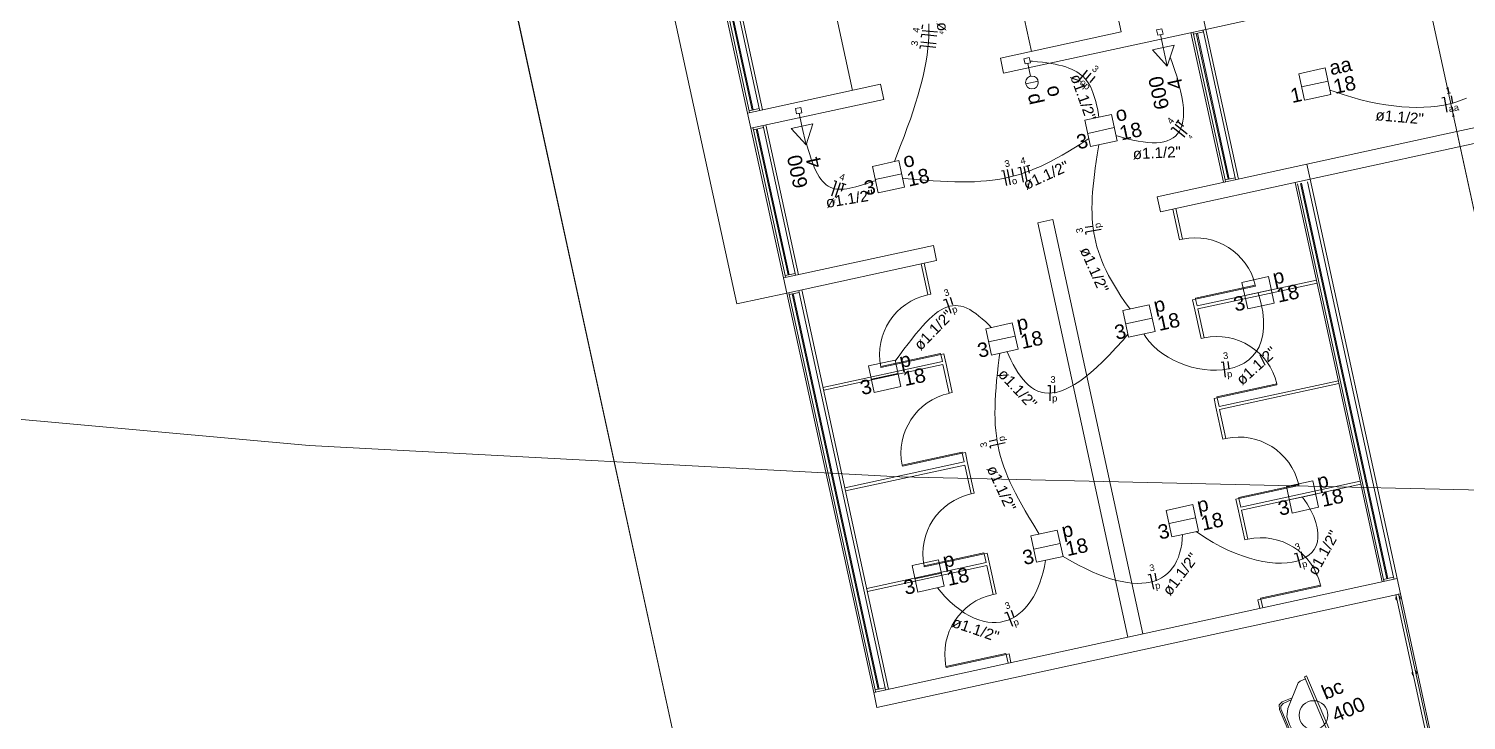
# Model space of a CAD drawing. Header units: millimetres. Extents: x -395 to 1008, y 9 to 692.
# Drawn here: x -88.37 to -74.31, y 35.35 to 42.12 of the extents above; entities that cross this region are included whole.
import ezdxf

# ---------------------------------------------------------------- set-up
doc = ezdxf.new("R2010")
doc.units = ezdxf.units.MM
doc.header["$LTSCALE"] = 0.1
doc.header["$MEASUREMENT"] = 0
for name, color, linetype, lineweight in [('.10 ultra fina', 240, 'Continuous', 5), ('.15', 150, 'Continuous', 15), ('.20', 130, 'Continuous', 5), ('.25', 70, 'Continuous', 5), ('.30', 50, 'Continuous', 5), ('.40 Interno parede', 27, 'Continuous', 5)]:
    doc.layers.add(name, color=color, linetype=linetype, lineweight=lineweight)
doc.styles.add('Arial', font='arial.ttf')

# ---------------------------------------------------------------- blocks, each defined once
blk = doc.blocks.new('eeetet')
at = {"layer": '.10 ultra fina', "color": 240, "lineweight": 5}
for p, q in [((600.308, 145.079), (611.592, 93.184)), ((611.592, 93.184), (606.773, 115.349)), ((609.855, 108.232), (611.751, 99.512)), ((612.884, 101.6), (611.76, 106.77)), ((610.733, 106.547), (611.857, 101.377)), ((610.757, 106.531), (611.873, 101.401)), ((611.902, 101.407), (610.787, 106.538)), ((611.912, 101.41), (610.796, 106.54)), ((611.97, 101.422), (610.855, 106.552)), ((612.004, 101.409), (610.88, 106.578)), ((614.918, 104.903), (615.512, 102.172)), ((614.039, 104.712), (614.633, 101.981)), ((617.36, 100.732), (631.558, 103.819)), ((620.365, 93.97), (618.475, 102.663)), ((616.34, 102.198), (617.512, 102.453)), ((616.34, 102.198), (616.308, 102.345)), ((615.512, 102.172), (614.329, 101.915)), ((614.361, 101.768), (616.34, 102.198)), ((616.193, 102.167), (616.512, 100.701)), ((616.217, 102.151), (616.213, 102.171)), ((616.217, 102.151), (616.315, 102.173)), ((616.217, 102.151), (616.527, 100.725)), ((616.557, 100.731), (616.246, 102.158)), ((616.566, 100.733), (616.256, 102.16)), ((616.315, 102.173), (616.311, 102.192)), ((616.625, 100.746), (616.315, 102.173)), ((616.659, 100.733), (616.34, 102.198)), ((614.329, 101.915), (614.361, 101.768)), ((611.857, 101.377), (613.156, 101.66)), ((613.156, 101.66), (613.188, 101.513)), ((618.794, 101.197), (620.281, 101.52)), ((611.889, 101.231), (611.857, 101.377)), ((611.97, 101.422), (611.873, 101.401)), ((611.873, 101.401), (611.877, 101.382)), ((613.188, 101.513), (611.889, 101.231)), ((611.97, 101.422), (611.975, 101.403)), ((611.913, 101.215), (612.011, 101.237)), ((612.011, 101.237), (612.007, 101.256)), ((612.321, 99.81), (612.011, 101.237)), ((612.355, 99.797), (612.036, 101.263)), ((611.889, 101.231), (612.208, 99.765)), ((611.913, 101.215), (611.909, 101.235)), ((611.913, 101.215), (612.223, 99.789)), ((612.253, 99.795), (611.942, 101.222)), ((612.262, 99.797), (611.952, 101.224)), ((617.328, 100.878), (618.794, 101.197)), ((620.365, 93.97), (618.794, 101.197)), ((615.863, 100.56), (617.328, 100.878)), ((617.328, 100.878), (617.36, 100.732)), ((617.36, 100.732), (615.895, 100.413)), ((616.625, 100.746), (616.527, 100.725)), ((616.527, 100.725), (616.532, 100.705)), ((616.625, 100.746), (616.629, 100.726)), ((617.213, 100.7), (618.063, 96.791)), ((617.237, 100.685), (618.078, 96.815)), ((618.108, 96.821), (617.266, 100.691)), ((618.118, 96.823), (617.276, 100.693)), ((618.176, 96.836), (617.335, 100.706)), ((618.21, 96.823), (617.36, 100.732)), ((615.895, 100.413), (615.863, 100.56)), ((616.017, 100.44), (616.082, 100.137)), ((616.112, 100.144), (616.046, 100.446)), ((614.695, 100.306), (614.842, 100.338)), ((615.577, 96.25), (614.695, 100.306)), ((614.842, 100.338), (615.723, 96.282)), ((616.082, 100.137), (616.112, 100.144)), ((613.674, 100.084), (612.208, 99.765)), ((613.706, 99.937), (613.674, 100.084)), ((612.24, 99.618), (613.706, 99.937)), ((613.62, 99.602), (613.554, 99.904)), ((613.584, 99.911), (613.649, 99.608)), ((612.208, 99.765), (612.24, 99.618)), ((612.321, 99.81), (612.223, 99.789)), ((612.223, 99.789), (612.228, 99.769)), ((612.321, 99.81), (612.325, 99.79)), ((616.823, 99.694), (616.237, 99.567)), ((617.421, 99.745), (616.254, 99.491)), ((617.427, 99.715), (616.26, 99.462)), ((616.823, 99.694), (616.825, 99.685)), ((612.24, 99.618), (611.751, 99.512)), ((612.24, 99.618), (613.09, 95.71)), ((612.264, 99.603), (612.259, 99.623)), ((612.264, 99.603), (612.361, 99.624)), ((612.264, 99.603), (613.105, 95.734)), ((613.134, 95.74), (612.293, 99.609)), ((613.144, 95.742), (612.303, 99.612)), ((612.361, 99.624), (612.357, 99.644)), ((613.203, 95.755), (612.361, 99.624)), ((613.236, 95.742), (612.387, 99.65)), ((613.649, 99.608), (613.62, 99.602)), ((616.239, 99.557), (616.21, 99.551)), ((616.21, 99.551), (616.229, 99.465)), ((616.239, 99.557), (616.237, 99.567)), ((616.825, 99.685), (616.239, 99.557)), ((616.254, 99.491), (616.239, 99.557)), ((616.224, 99.484), (616.292, 99.172)), ((616.322, 99.179), (616.26, 99.462)), ((616.292, 99.172), (616.322, 99.179)), ((613.159, 98.898), (613.745, 99.025)), ((613.161, 98.888), (613.747, 99.015)), ((613.747, 99.015), (613.745, 99.025)), ((613.747, 99.015), (613.777, 99.022)), ((613.762, 98.949), (613.747, 99.015)), ((613.777, 99.022), (613.795, 98.936)), ((612.594, 98.695), (613.762, 98.949)), ((612.601, 98.666), (613.768, 98.92)), ((613.159, 98.898), (613.161, 98.888)), ((613.83, 98.637), (613.768, 98.92)), ((613.791, 98.955), (613.859, 98.643)), ((617.033, 98.729), (616.447, 98.602)), ((617.035, 98.72), (616.449, 98.592)), ((617.635, 98.76), (616.468, 98.506)), ((617.641, 98.731), (616.474, 98.477)), ((617.033, 98.729), (617.035, 98.72)), ((613.859, 98.643), (613.83, 98.637)), ((616.449, 98.592), (616.42, 98.586)), ((616.42, 98.586), (616.438, 98.5)), ((616.449, 98.592), (616.447, 98.602)), ((616.468, 98.506), (616.449, 98.592)), ((616.438, 98.5), (616.506, 98.188)), ((616.536, 98.194), (616.474, 98.477)), ((616.506, 98.188), (616.536, 98.194)), ((613.369, 97.933), (613.955, 98.06)), ((613.371, 97.923), (613.957, 98.05)), ((613.957, 98.05), (613.955, 98.06)), ((613.957, 98.05), (613.987, 98.057)), ((613.976, 97.965), (613.957, 98.05)), ((613.987, 98.057), (614.005, 97.971)), ((612.808, 97.711), (613.976, 97.965)), ((612.815, 97.681), (613.982, 97.935)), ((613.369, 97.933), (613.371, 97.923)), ((614.044, 97.652), (613.982, 97.935)), ((614.005, 97.971), (614.073, 97.659)), ((617.247, 97.745), (616.661, 97.618)), ((617.249, 97.735), (616.663, 97.608)), ((617.849, 97.776), (616.682, 97.522)), ((617.855, 97.746), (616.688, 97.493)), ((617.247, 97.745), (617.249, 97.735)), ((614.073, 97.659), (614.044, 97.652)), ((616.663, 97.608), (616.634, 97.601)), ((616.634, 97.601), (616.653, 97.515)), ((616.663, 97.608), (616.661, 97.618)), ((616.682, 97.522), (616.663, 97.608)), ((616.653, 97.515), (616.72, 97.203)), ((616.75, 97.21), (616.688, 97.493)), ((616.72, 97.203), (616.75, 97.21)), ((613.583, 96.948), (614.169, 97.076)), ((613.585, 96.939), (614.171, 97.066)), ((614.171, 97.066), (614.169, 97.076)), ((614.171, 97.066), (614.201, 97.072)), ((614.19, 96.98), (614.171, 97.066)), ((614.201, 97.072), (614.219, 96.986)), ((613.022, 96.726), (614.19, 96.98)), ((613.029, 96.697), (614.196, 96.951)), ((613.583, 96.948), (613.585, 96.939)), ((614.258, 96.668), (614.196, 96.951)), ((614.219, 96.986), (614.287, 96.674)), ((613.09, 95.71), (618.21, 96.823)), ((613.09, 95.71), (618.21, 96.823)), ((617.461, 96.76), (616.875, 96.633)), ((617.463, 96.751), (616.877, 96.623)), ((617.461, 96.76), (617.463, 96.751)), ((618.176, 96.836), (618.078, 96.815)), ((618.078, 96.815), (618.083, 96.795)), ((618.176, 96.836), (618.18, 96.817)), ((618.21, 96.823), (618.242, 96.676)), ((618.21, 96.823), (618.242, 96.676)), ((613.122, 95.563), (618.242, 96.676)), ((618.242, 96.676), (613.122, 95.563)), ((618.242, 96.676), (613.122, 95.563)), ((614.287, 96.674), (614.258, 96.668)), ((616.877, 96.623), (616.848, 96.617)), ((616.848, 96.617), (616.867, 96.531)), ((616.877, 96.623), (616.875, 96.633)), ((616.896, 96.537), (616.877, 96.623)), ((618.196, 96.667), (618.854, 93.642)), ((618.225, 96.673), (618.883, 93.648)), ((618.242, 96.676), (618.899, 93.652)), ((618.242, 96.676), (618.899, 93.652)), ((613.797, 95.964), (614.383, 96.091)), ((613.799, 95.954), (614.385, 96.082)), ((614.385, 96.082), (614.383, 96.091)), ((614.385, 96.082), (614.415, 96.088)), ((614.404, 95.996), (614.385, 96.082)), ((614.415, 96.088), (614.433, 96.002)), ((613.797, 95.964), (613.799, 95.954)), ((613.203, 95.755), (613.105, 95.734)), ((613.203, 95.755), (613.207, 95.735)), ((613.122, 95.563), (613.09, 95.71)), ((613.122, 95.563), (613.09, 95.71)), ((613.105, 95.734), (613.109, 95.714))]:
    blk.add_line(p, q, dxfattribs=at)
for points in [[(617.586, 95.196), (617.534, 95.174), (617.51, 95.172), (617.259, 95.274), (617.194, 95.324), (617.156, 95.395), (617.132, 95.471), (617.141, 95.552), (617.242, 95.803), (617.261, 95.82), (617.313, 95.842)], [(617.595, 95.174), (617.303, 95.864), (617.325, 95.873), (617.617, 95.183), (617.595, 95.174)], [(617.087, 95.617), (617.183, 95.657), (617.175, 95.636), (617.094, 95.602), (617.071, 95.575), (617.073, 95.55), (617.21, 95.227), (617.226, 95.208), (617.262, 95.205), (617.343, 95.24), (617.363, 95.232), (617.268, 95.191), (617.225, 95.19), (617.195, 95.221), (617.058, 95.543), (617.057, 95.587), (617.087, 95.617)]]:
    blk.add_lwpolyline(points, dxfattribs=at)
for centre, radius, start, end in [((616.239, 99.557), 0.6, 13.2225, 102.2675), ((613.747, 99.015), 0.6, 102.2675, 191.3125), ((616.449, 98.592), 0.6, 13.2225, 102.2675), ((613.957, 98.05), 0.6, 102.2675, 191.3125), ((616.663, 97.608), 0.6, 13.2225, 102.2675), ((614.171, 97.066), 0.6, 102.2675, 191.3125), ((616.877, 96.623), 0.6, 13.2225, 102.2675), ((614.385, 96.082), 0.6, 102.2675, 191.3125), ((618.219, 96.631), 0.0228, 143.3552, 241.1798), ((618.219, 96.631), 0.0228, 323.3552, 61.1798), ((618.378, 95.9), 0.0228, 143.3552, 241.1798), ((618.378, 95.9), 0.0228, 323.3552, 61.1798)]:
    blk.add_arc(centre, radius, start, end, dxfattribs=at)

msp = doc.modelspace()

# ---------------------------------------------------------------- linework, layer by layer
at = {"layer": '.15', "color": 150, "lineweight": 15}
for p, q in [((-77.342, 42.105), (-77.29, 42.117)), ((-77.331, 42.054), (-77.342, 42.105)), ((-77.279, 42.065), (-77.331, 42.054)), ((-77.278, 41.934), (-77.305, 42.059)), ((-77.29, 42.117), (-77.279, 42.065)), ((-77.383, 41.911), (-77.172, 41.957)), ((-77.238, 41.751), (-77.383, 41.911)), ((-77.238, 41.751), (-77.278, 41.934)), ((-77.172, 41.957), (-77.238, 41.751)), ((-78.64, 41.824), (-78.588, 41.835)), ((-78.628, 41.772), (-78.64, 41.824)), ((-78.576, 41.783), (-78.628, 41.772)), ((-78.575, 41.652), (-78.602, 41.777)), ((-78.588, 41.835), (-78.576, 41.783)), ((-75.953, 41.677), (-75.694, 41.733)), ((-75.953, 41.677), (-75.896, 41.418)), ((-75.694, 41.733), (-75.637, 41.475)), ((-78.501, 41.604), (-78.623, 41.577)), ((-75.924, 41.548), (-75.665, 41.604)), ((-80.875, 41.336), (-80.823, 41.347)), ((-80.823, 41.347), (-80.812, 41.295)), ((-75.896, 41.418), (-75.637, 41.475)), ((-80.864, 41.284), (-80.875, 41.336)), ((-80.812, 41.295), (-80.864, 41.284)), ((-80.811, 41.164), (-80.838, 41.29)), ((-78.044, 41.222), (-77.785, 41.279)), ((-78.044, 41.222), (-77.988, 40.963)), ((-77.785, 41.279), (-77.729, 41.02)), ((-80.916, 41.141), (-80.705, 41.187)), ((-80.771, 40.981), (-80.916, 41.141)), ((-80.771, 40.981), (-80.811, 41.164)), ((-80.705, 41.187), (-80.771, 40.981)), ((-78.016, 41.093), (-77.757, 41.149)), ((-77.988, 40.963), (-77.729, 41.02)), ((-80.123, 40.77), (-79.864, 40.827)), ((-79.864, 40.827), (-79.808, 40.568)), ((-80.123, 40.77), (-80.067, 40.511)), ((-80.095, 40.641), (-79.836, 40.697)), ((-80.067, 40.511), (-79.808, 40.568)), ((-76.508, 39.635), (-76.249, 39.691)), ((-76.249, 39.691), (-76.192, 39.432)), ((-76.508, 39.635), (-76.451, 39.376)), ((-76.48, 39.506), (-76.221, 39.562)), ((-77.673, 39.359), (-77.414, 39.415)), ((-77.414, 39.415), (-77.358, 39.156)), ((-76.451, 39.376), (-76.192, 39.432)), ((-79.014, 39.182), (-78.755, 39.239)), ((-78.755, 39.239), (-78.698, 38.98)), ((-77.673, 39.359), (-77.617, 39.1)), ((-77.645, 39.229), (-77.386, 39.285)), ((-79.014, 39.182), (-78.957, 38.923)), ((-78.986, 39.053), (-78.727, 39.109)), ((-77.617, 39.1), (-77.358, 39.156)), ((-78.957, 38.923), (-78.698, 38.98)), ((-80.16, 38.818), (-79.901, 38.874)), ((-80.16, 38.818), (-80.104, 38.559)), ((-79.901, 38.874), (-79.845, 38.615)), ((-80.132, 38.688), (-79.873, 38.745)), ((-80.104, 38.559), (-79.845, 38.615)), ((-76.073, 37.637), (-75.814, 37.693)), ((-75.814, 37.693), (-75.758, 37.434)), ((-76.073, 37.637), (-76.017, 37.378)), ((-76.045, 37.507), (-75.786, 37.564)), ((-77.248, 37.404), (-76.989, 37.461)), ((-77.248, 37.404), (-77.192, 37.145)), ((-76.989, 37.461), (-76.933, 37.202)), ((-76.017, 37.378), (-75.758, 37.434)), ((-77.22, 37.275), (-76.961, 37.331)), ((-78.573, 37.155), (-78.314, 37.211)), ((-78.573, 37.155), (-78.517, 36.896)), ((-78.314, 37.211), (-78.258, 36.952)), ((-77.192, 37.145), (-76.933, 37.202)), ((-78.545, 37.025), (-78.286, 37.081)), ((-79.735, 36.864), (-79.476, 36.92)), ((-79.735, 36.864), (-79.679, 36.605)), ((-79.476, 36.92), (-79.42, 36.661)), ((-78.517, 36.896), (-78.258, 36.952)), ((-79.707, 36.734), (-79.448, 36.79)), ((-79.679, 36.605), (-79.42, 36.661))]:
    msp.add_line(p, q, dxfattribs=at)
for centre, radius in [((-78.562, 41.591), 0.0625), ((-75.808, 35.401), 0.141)]:
    msp.add_circle(centre, radius, dxfattribs=at)
at = {"layer": '.20', "color": 130, "lineweight": 20}
for points in [[(-79.906, 40.817), (-79.883, 40.879), (-79.846, 40.973), (-79.812, 41.063), (-79.781, 41.149), (-79.751, 41.232), (-79.724, 41.312), (-79.7, 41.388), (-79.677, 41.462), (-79.657, 41.533), (-79.638, 41.602), (-79.622, 41.669), (-79.608, 41.735), (-79.597, 41.798), (-79.587, 41.861), (-79.579, 41.923), (-79.574, 41.983), (-79.57, 42.044), (-79.569, 42.104), (-79.569, 42.165)], [(-78.58, 41.801), (-78.556, 41.799), (-78.506, 41.794), (-78.459, 41.789), (-78.415, 41.783), (-78.373, 41.777), (-78.334, 41.769), (-78.298, 41.761), (-78.264, 41.753), (-78.231, 41.743), (-78.202, 41.732), (-78.174, 41.721), (-78.148, 41.708), (-78.124, 41.695), (-78.101, 41.68), (-78.081, 41.664), (-78.062, 41.648), (-78.044, 41.629), (-78.028, 41.61), (-78.013, 41.589), (-77.999, 41.567), (-77.987, 41.544), (-77.975, 41.519), (-77.965, 41.492), (-77.955, 41.464), (-77.946, 41.435), (-77.937, 41.404), (-77.93, 41.371), (-77.922, 41.336), (-77.915, 41.3), (-77.907, 41.252)], [(-77.21, 41.838), (-77.194, 41.795), (-77.167, 41.717), (-77.143, 41.644), (-77.124, 41.575), (-77.108, 41.51), (-77.095, 41.45), (-77.087, 41.394), (-77.081, 41.343), (-77.079, 41.295), (-77.081, 41.251), (-77.086, 41.211), (-77.094, 41.175), (-77.105, 41.142), (-77.12, 41.114), (-77.138, 41.088), (-77.158, 41.066), (-77.182, 41.048), (-77.209, 41.032), (-77.239, 41.02), (-77.271, 41.011), (-77.306, 41.005), (-77.345, 41.002), (-77.385, 41.002), (-77.429, 41.004), (-77.475, 41.01), (-77.524, 41.017), (-77.575, 41.028), (-77.629, 41.041), (-77.685, 41.056), (-77.74, 41.072)], [(-74.311, 41.439), (-74.362, 41.417), (-74.416, 41.399), (-74.473, 41.383), (-74.533, 41.37), (-74.595, 41.36), (-74.66, 41.352), (-74.728, 41.348), (-74.798, 41.347), (-74.871, 41.348), (-74.945, 41.353), (-75.022, 41.361), (-75.1, 41.371), (-75.181, 41.385), (-75.263, 41.402), (-75.346, 41.422), (-75.432, 41.446), (-75.518, 41.472), (-75.606, 41.502), (-75.647, 41.517)], [(-80.768, 40.991), (-80.751, 40.934), (-80.736, 40.885), (-80.721, 40.84), (-80.706, 40.799), (-80.691, 40.762), (-80.675, 40.728), (-80.659, 40.697), (-80.643, 40.669), (-80.626, 40.645), (-80.609, 40.624), (-80.591, 40.605), (-80.573, 40.59), (-80.554, 40.577), (-80.534, 40.566), (-80.514, 40.558), (-80.492, 40.552), (-80.47, 40.548), (-80.447, 40.546), (-80.423, 40.546), (-80.397, 40.548), (-80.371, 40.552), (-80.343, 40.557), (-80.314, 40.563), (-80.284, 40.571), (-80.252, 40.58), (-80.219, 40.589), (-80.185, 40.6), (-80.149, 40.612), (-80.111, 40.624), (-80.092, 40.63)], [(-79.826, 40.654), (-79.773, 40.649), (-79.688, 40.641), (-79.607, 40.634), (-79.529, 40.628), (-79.455, 40.624), (-79.383, 40.621), (-79.315, 40.619), (-79.248, 40.618), (-79.185, 40.618), (-79.123, 40.62), (-79.063, 40.624), (-79.006, 40.629), (-78.949, 40.635), (-78.894, 40.643), (-78.841, 40.653), (-78.788, 40.665), (-78.736, 40.678), (-78.684, 40.692), (-78.633, 40.709), (-78.582, 40.728), (-78.531, 40.748), (-78.479, 40.77), (-78.427, 40.795), (-78.374, 40.821), (-78.321, 40.85), (-78.266, 40.88), (-78.21, 40.913), (-78.152, 40.948), (-78.092, 40.985), (-78.005, 41.042)], [(-77.909, 40.981), (-77.924, 40.883), (-77.934, 40.817), (-77.943, 40.753), (-77.951, 40.692), (-77.958, 40.632), (-77.963, 40.575), (-77.968, 40.519), (-77.972, 40.465), (-77.974, 40.412), (-77.975, 40.361), (-77.974, 40.311), (-77.972, 40.262), (-77.969, 40.214), (-77.964, 40.167), (-77.957, 40.12), (-77.948, 40.074), (-77.938, 40.028), (-77.926, 39.982), (-77.912, 39.937), (-77.896, 39.891), (-77.878, 39.845), (-77.858, 39.798), (-77.836, 39.751), (-77.812, 39.703), (-77.785, 39.654), (-77.756, 39.605), (-77.725, 39.554), (-77.691, 39.501), (-77.655, 39.448), (-77.602, 39.374)], [(-90.929, 38.518), (-85.632, 38.039), (-79.856, 37.731), (-73.578, 37.59), (-66.772, 37.612), (-59.416, 37.794), (-51.484, 38.134), (-42.952, 38.627), (-33.796, 39.27), (-23.992, 40.061)], [(-77.467, 39.132), (-77.448, 39.1), (-77.414, 39.055), (-77.375, 39.013), (-77.331, 38.973), (-77.283, 38.937), (-77.231, 38.904), (-77.177, 38.874), (-77.12, 38.848), (-77.061, 38.825), (-77, 38.807), (-76.939, 38.792), (-76.878, 38.782), (-76.816, 38.777), (-76.756, 38.776), (-76.697, 38.779), (-76.64, 38.788), (-76.585, 38.802), (-76.534, 38.821), (-76.486, 38.846), (-76.442, 38.877), (-76.403, 38.913), (-76.369, 38.955), (-76.34, 39.004), (-76.319, 39.059), (-76.303, 39.121), (-76.296, 39.189), (-76.296, 39.264), (-76.305, 39.347), (-76.323, 39.437), (-76.35, 39.534)], [(-78.96, 39.194), (-78.98, 39.215), (-79.014, 39.248), (-79.048, 39.279), (-79.08, 39.306), (-79.111, 39.33), (-79.142, 39.351), (-79.171, 39.369), (-79.2, 39.383), (-79.229, 39.395), (-79.257, 39.403), (-79.284, 39.407), (-79.312, 39.409), (-79.339, 39.407), (-79.367, 39.402), (-79.394, 39.394), (-79.422, 39.382), (-79.45, 39.367), (-79.479, 39.349), (-79.508, 39.327), (-79.538, 39.302), (-79.568, 39.274), (-79.6, 39.242), (-79.632, 39.207), (-79.666, 39.169), (-79.701, 39.127), (-79.737, 39.081), (-79.774, 39.033), (-79.814, 38.981), (-79.854, 38.925), (-79.899, 38.863)], [(-77.623, 39.128), (-77.671, 39.071), (-77.74, 38.994), (-77.806, 38.924), (-77.869, 38.86), (-77.929, 38.803), (-77.987, 38.752), (-78.042, 38.708), (-78.095, 38.669), (-78.145, 38.636), (-78.193, 38.609), (-78.239, 38.587), (-78.283, 38.571), (-78.324, 38.559), (-78.364, 38.553), (-78.402, 38.551), (-78.438, 38.554), (-78.472, 38.561), (-78.505, 38.572), (-78.536, 38.587), (-78.566, 38.606), (-78.595, 38.629), (-78.623, 38.655), (-78.649, 38.685), (-78.674, 38.718), (-78.699, 38.753), (-78.722, 38.791), (-78.745, 38.832), (-78.767, 38.876), (-78.789, 38.921), (-78.805, 38.956)], [(-78.876, 38.941), (-78.881, 38.901), (-78.891, 38.822), (-78.9, 38.747), (-78.907, 38.674), (-78.913, 38.605), (-78.918, 38.539), (-78.922, 38.475), (-78.923, 38.413), (-78.924, 38.354), (-78.923, 38.297), (-78.92, 38.241), (-78.915, 38.187), (-78.909, 38.134), (-78.902, 38.082), (-78.892, 38.031), (-78.881, 37.981), (-78.868, 37.93), (-78.853, 37.88), (-78.836, 37.83), (-78.817, 37.78), (-78.797, 37.729), (-78.774, 37.677), (-78.749, 37.625), (-78.722, 37.571), (-78.693, 37.516), (-78.662, 37.459), (-78.628, 37.4), (-78.592, 37.339), (-78.554, 37.276), (-78.49, 37.173)], [(-76.954, 37.197), (-76.863, 37.135), (-76.79, 37.091), (-76.717, 37.051), (-76.645, 37.016), (-76.574, 36.985), (-76.503, 36.958), (-76.435, 36.936), (-76.367, 36.917), (-76.302, 36.904), (-76.239, 36.894), (-76.179, 36.889), (-76.122, 36.887), (-76.067, 36.89), (-76.017, 36.897), (-75.97, 36.908), (-75.927, 36.923), (-75.888, 36.942), (-75.854, 36.965), (-75.825, 36.991), (-75.801, 37.022), (-75.783, 37.057), (-75.77, 37.095), (-75.764, 37.137), (-75.764, 37.183), (-75.771, 37.233), (-75.785, 37.286), (-75.806, 37.343), (-75.834, 37.404), (-75.871, 37.468), (-75.916, 37.535)], [(-78.258, 36.953), (-78.173, 36.904), (-78.105, 36.867), (-78.038, 36.834), (-77.973, 36.804), (-77.911, 36.777), (-77.85, 36.755), (-77.792, 36.735), (-77.736, 36.719), (-77.681, 36.707), (-77.63, 36.698), (-77.58, 36.692), (-77.533, 36.69), (-77.487, 36.691), (-77.445, 36.695), (-77.404, 36.702), (-77.366, 36.713), (-77.33, 36.726), (-77.296, 36.743), (-77.265, 36.763), (-77.237, 36.786), (-77.21, 36.812), (-77.187, 36.841), (-77.165, 36.872), (-77.147, 36.907), (-77.13, 36.945), (-77.117, 36.985), (-77.105, 37.028), (-77.097, 37.074), (-77.091, 37.123), (-77.088, 37.168)], [(-78.43, 36.915), (-78.44, 36.855), (-78.453, 36.799), (-78.468, 36.746), (-78.485, 36.695), (-78.504, 36.647), (-78.525, 36.601), (-78.548, 36.559), (-78.573, 36.519), (-78.599, 36.482), (-78.628, 36.448), (-78.658, 36.418), (-78.69, 36.391), (-78.723, 36.367), (-78.758, 36.347), (-78.794, 36.331), (-78.832, 36.319), (-78.871, 36.311), (-78.911, 36.306), (-78.952, 36.306), (-78.994, 36.31), (-79.038, 36.319), (-79.082, 36.332), (-79.127, 36.35), (-79.173, 36.373), (-79.22, 36.4), (-79.267, 36.433), (-79.315, 36.471), (-79.364, 36.514), (-79.413, 36.562), (-79.487, 36.646)]]:
    msp.add_lwpolyline(points, dxfattribs=at)
at = {"layer": '.25', "color": 70, "lineweight": 25}
for p, q in [((-79.643, 42.036), (-79.64, 42.061)), ((-79.491, 42.045), (-79.64, 42.061)), ((-79.487, 42.082), (-79.636, 42.098)), ((-79.634, 42.116), (-79.63, 42.155)), ((-79.655, 41.924), (-79.652, 41.949)), ((-79.503, 41.933), (-79.652, 41.949)), ((-79.499, 41.97), (-79.648, 41.986)), ((-78.114, 41.595), (-78.019, 41.71)), ((-78.032, 41.624), (-77.984, 41.682)), ((-77.991, 41.591), (-77.944, 41.649)), ((-74.553, 41.442), (-74.528, 41.447)), ((-74.5, 41.3), (-74.528, 41.447)), ((-74.445, 41.387), (-74.459, 41.46)), ((-77.149, 41.193), (-77.124, 41.224)), ((-77.079, 41.161), (-77.137, 41.208)), ((-77.2, 41.131), (-77.184, 41.15)), ((-77.068, 41.055), (-77.184, 41.15)), ((-77.044, 41.085), (-77.16, 41.179)), ((-78.621, 40.773), (-78.582, 40.781)), ((-78.587, 40.703), (-78.602, 40.777)), ((-78.861, 40.726), (-78.837, 40.73)), ((-78.808, 40.583), (-78.837, 40.73)), ((-78.771, 40.59), (-78.8, 40.738)), ((-78.742, 40.673), (-78.756, 40.746)), ((-78.7, 40.757), (-78.675, 40.762)), ((-78.646, 40.615), (-78.675, 40.762)), ((-78.609, 40.622), (-78.638, 40.77)), ((-80.52, 40.481), (-80.472, 40.623)), ((-80.495, 40.631), (-80.472, 40.623)), ((-80.484, 40.469), (-80.436, 40.611)), ((-80.425, 40.528), (-80.401, 40.599)), ((-80.42, 40.605), (-80.382, 40.592)), ((-77.967, 40.183), (-78.041, 40.171)), ((-77.886, 40.151), (-78.034, 40.127)), ((-78.03, 40.102), (-78.034, 40.127)), ((-79.426, 39.462), (-79.402, 39.471)), ((-79.351, 39.329), (-79.402, 39.471)), ((-79.335, 39.415), (-79.36, 39.486)), ((-76.711, 38.853), (-76.687, 38.856)), ((-76.67, 38.707), (-76.687, 38.856)), ((-76.634, 38.786), (-76.642, 38.861)), ((-78.407, 38.626), (-78.382, 38.626)), ((-78.384, 38.476), (-78.382, 38.626)), ((-78.338, 38.55), (-78.337, 38.625)), ((-78.906, 38.093), (-78.979, 38.077)), ((-78.823, 38.065), (-78.969, 38.033)), ((-78.964, 38.009), (-78.969, 38.033)), ((-75.996, 36.978), (-75.972, 36.985)), ((-75.931, 36.841), (-75.972, 36.985)), ((-75.908, 36.925), (-75.929, 36.998)), ((-77.426, 36.774), (-77.402, 36.779)), ((-77.37, 36.633), (-77.402, 36.779)), ((-77.342, 36.716), (-77.358, 36.789)), ((-78.735, 36.354), (-78.762, 36.424)), ((-78.827, 36.399), (-78.804, 36.408)), ((-78.75, 36.268), (-78.804, 36.408))]:
    msp.add_line(p, q, dxfattribs=at)

# ---------------------------------------------------------------- block references
at = {"layer": '.30'}
msp.add_blockref('eeetet', (-693.2, -60.087), dxfattribs=at)

# ---------------------------------------------------------------- texts
at = {"layer": '.40 Interno parede', "color": 27, "line_spacing_factor": 0.9, "style": 'Arial'}
for s, insert, char_height, width, attachment_point, rotation in [('ø1.1/2"', (-79.423, 42.33), 0.1059, 0.92508, 8, 95.6157), ('4', (-79.662, 42.101), 0.0653, 0.10011, 8, 83.8529), ('4', (-79.427, 42.076), 0.0406, 0.06118, 8, 83.8529), ('3', (-79.676, 41.971), 0.0653, 0.10011, 8, 83.8529), ('aa', (-75.636, 41.659), 0.1412, 0.4338, 7, 12.2675), ('ø1.1/2"', (-78.112, 41.427), 0.1059, 0.92508, 8, 289.7854), ('3', (-77.962, 41.698), 0.0653, 0.10011, 8, 320.5532), ('600', (-77.251, 41.504), 0.1412, 0.6507, 8, 102.2677), ('4', (-77.093, 41.593), 0.141, 0.2169, 8, 102.2677), ('18', (-75.596, 41.476), 0.1412, 0.4338, 7, 12.2675), ('p', (-78.456, 41.503), 0.141, 0.2169, 9, 102.2677), ('o', (-78.311, 41.571), 0.141, 0.2169, 9, 102.2677), ('o', (-78.081, 41.564), 0.0653, 0.10011, 8, 320.5532), ('p', (-78.055, 41.514), 0.0653, 0.10011, 8, 320.5532), ('1', (-76.017, 41.389), 0.141, 0.2169, 7, 12.2675), ('1', (-74.482, 41.482), 0.0653, 0.10011, 8, 10.7386), ('aa', (-74.43, 41.309), 0.0653, 0.20021, 8, 10.7386), ('o', (-77.728, 41.204), 0.141, 0.2169, 7, 12.2675), ('18', (-77.688, 41.021), 0.1412, 0.4338, 7, 12.2675), ('4', (-77.181, 41.196), 0.0653, 0.10011, 8, 50.9422), ('ø1.1/2"', (-74.97, 41.199), 0.1059, 0.92508, 8, 355.1083), ('4', (-74.438, 41.25), 0.0406, 0.06118, 8, 10.7386), ('3', (-78.109, 40.934), 0.141, 0.2169, 7, 12.2675), ('4', (-76.997, 41.047), 0.0406, 0.06118, 8, 50.9422), ('ø1.1/2"', (-77.338, 40.848), 0.1059, 0.92508, 8, 2.7687), ('600', (-80.785, 40.734), 0.1412, 0.6507, 8, 102.2677), ('4', (-80.626, 40.824), 0.141, 0.2169, 8, 102.2677), ('o', (-79.806, 40.752), 0.141, 0.2169, 7, 12.2675), ('3', (-78.798, 40.765), 0.0653, 0.10011, 8, 11.1969), ('4', (-78.644, 40.795), 0.0653, 0.10011, 8, 11.1969), ('ø1.1/2"', (-78.401, 40.634), 0.1059, 0.92508, 8, 24.6205), ('4', (-80.428, 40.635), 0.0653, 0.10011, 8, 341.2885), ('3', (-80.187, 40.482), 0.141, 0.2169, 7, 12.2675), ('18', (-79.767, 40.569), 0.1412, 0.4338, 7, 12.2675), ('o', (-78.726, 40.596), 0.0653, 0.10011, 8, 11.1969), ('ø1.1/2"', (-80.336, 40.399), 0.1059, 0.92508, 8, 9.4723), ('4', (-78.598, 40.564), 0.0406, 0.06118, 8, 11.1969), ('4', (-80.504, 40.412), 0.0406, 0.06118, 8, 341.2885), ('p', (-77.869, 40.199), 0.0653, 0.10011, 8, 99.2883), ('3', (-78.064, 40.148), 0.0653, 0.10011, 8, 99.2883), ('ø1.1/2"', (-78.002, 39.736), 0.1059, 0.92508, 8, 294.0711), ('p', (-76.181, 39.571), 0.141, 0.2169, 7, 12.2675), ('3', (-79.386, 39.504), 0.0653, 0.10011, 8, 19.8477), ('18', (-76.151, 39.434), 0.1412, 0.4338, 7, 12.2675), ('ø1.1/2"', (-79.485, 39.13), 0.1059, 0.92508, 8, 46.0491), ('p', (-79.301, 39.321), 0.0653, 0.10011, 8, 19.8477), ('p', (-77.346, 39.295), 0.141, 0.2169, 7, 12.2675), ('3', (-76.572, 39.347), 0.141, 0.2169, 7, 12.2675), ('p', (-78.687, 39.118), 0.141, 0.2169, 7, 12.2675), ('18', (-77.317, 39.157), 0.1412, 0.4338, 7, 12.2675), ('18', (-78.657, 38.981), 0.1412, 0.4338, 7, 12.2675), ('3', (-77.737, 39.071), 0.141, 0.2169, 7, 12.2675), ('3', (-79.078, 38.894), 0.141, 0.2169, 7, 12.2675), ('3', (-76.664, 38.885), 0.0653, 0.10011, 8, 6.2294), ('ø1.1/2"', (-76.328, 38.778), 0.1059, 0.92508, 8, 41.8665), ('p', (-79.833, 38.754), 0.141, 0.2169, 7, 12.2675), ('3', (-80.224, 38.53), 0.141, 0.2169, 7, 12.2675), ('18', (-79.804, 38.617), 0.1412, 0.4338, 7, 12.2675), ('ø1.1/2"', (-78.743, 38.557), 0.1059, 0.92508, 8, 313.099), ('3', (-78.356, 38.651), 0.0653, 0.10011, 8, 359.3825), ('p', (-76.623, 38.687), 0.0653, 0.10011, 8, 6.2294), ('p', (-78.339, 38.45), 0.0653, 0.10011, 8, 359.3825), ('p', (-78.808, 38.115), 0.0653, 0.10011, 8, 102.2677), ('3', (-79.001, 38.053), 0.0653, 0.10011, 8, 102.2677), ('ø1.1/2"', (-78.91, 37.598), 0.1059, 0.92508, 8, 294.856), ('p', (-75.747, 37.573), 0.141, 0.2169, 7, 12.2675), ('18', (-75.717, 37.435), 0.1412, 0.4338, 7, 12.2675), ('p', (-76.922, 37.34), 0.141, 0.2169, 7, 12.2675), ('3', (-76.137, 37.349), 0.141, 0.2169, 7, 12.2675), ('3', (-77.312, 37.116), 0.141, 0.2169, 7, 12.2675), ('18', (-76.892, 37.203), 0.1412, 0.4338, 7, 12.2675), ('p', (-78.246, 37.091), 0.141, 0.2169, 7, 12.2675), ('18', (-78.216, 36.953), 0.1412, 0.4338, 7, 12.2675), ('ø1.1/2"', (-75.663, 36.962), 0.1059, 0.92508, 8, 60.8085), ('3', (-78.637, 36.867), 0.141, 0.2169, 7, 12.2675), ('ø1.1/2"', (-77.066, 36.747), 0.1059, 0.92508, 8, 52.959), ('3', (-75.954, 37.017), 0.0653, 0.10011, 8, 16.0605), ('p', (-79.408, 36.799), 0.141, 0.2169, 7, 12.2675), ('18', (-79.379, 36.662), 0.1412, 0.4338, 7, 12.2675), ('3', (-77.381, 36.81), 0.0653, 0.10011, 8, 12.2675), ('p', (-75.881, 36.83), 0.0653, 0.10011, 8, 16.0605), ('3', (-79.799, 36.575), 0.141, 0.2169, 7, 12.2675), ('p', (-77.321, 36.618), 0.0653, 0.10011, 8, 12.2675), ('3', (-78.789, 36.442), 0.0653, 0.10011, 8, 21.0968), ('ø1.1/2"', (-79.131, 36.188), 0.1059, 0.92508, 8, 341.1396), ('p', (-78.699, 36.261), 0.0653, 0.10011, 8, 21.0968), ('bc', (-75.594, 35.587), 0.1412, 0.4119, 8, 22.9417), ('400', (-75.438, 35.391), 0.1412, 0.6507, 8, 22.9417)]:
    msp.add_mtext(s, dxfattribs=dict(at, insert=insert, char_height=char_height, width=width, attachment_point=attachment_point, rotation=rotation))

doc.saveas('drawing.dxf')
